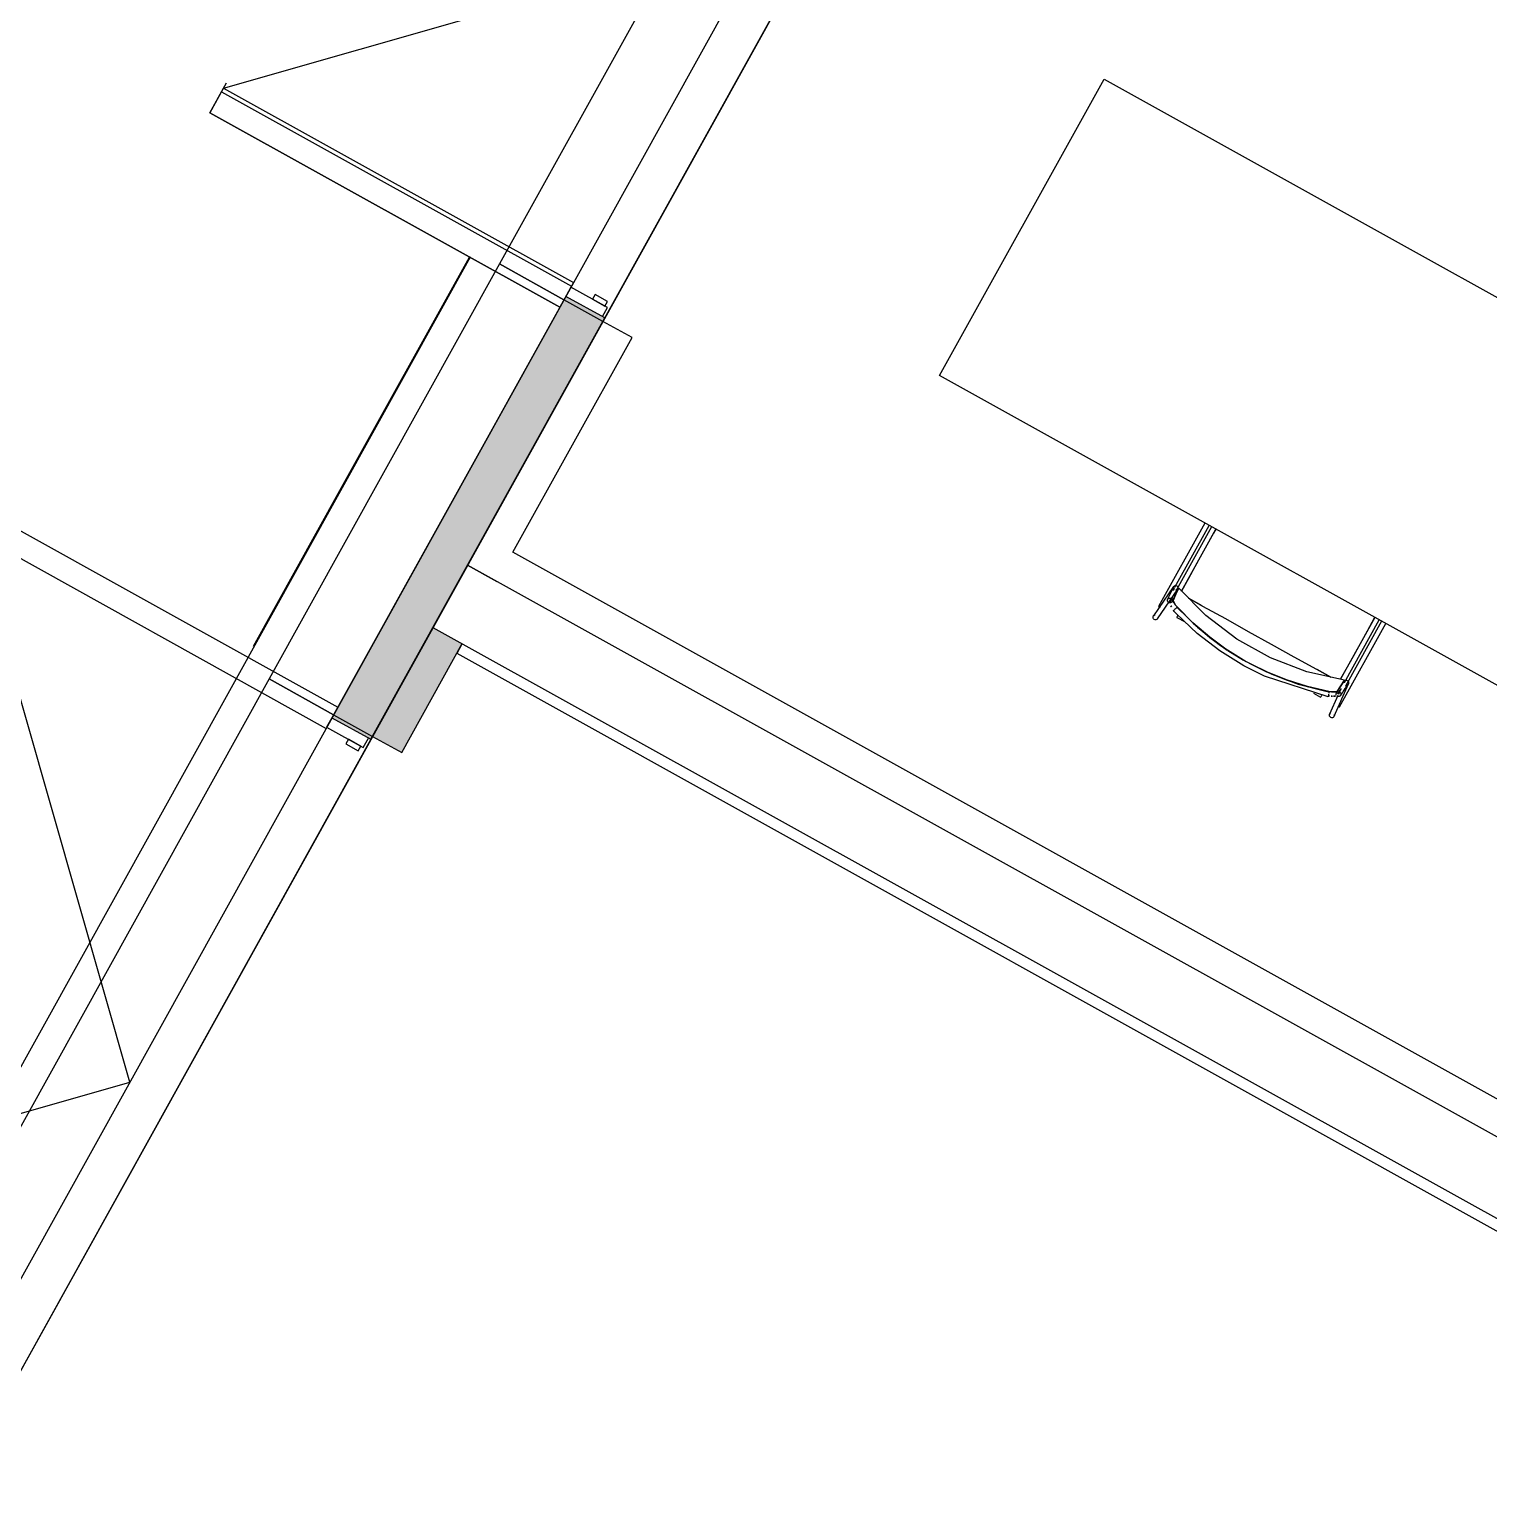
# Model space of a CAD drawing. Header units: metres. Extents: x 2.3 to 42.8, y 0.9 to 31.9.
# Drawn here: x 25.289 to 26.581, y 26.009 to 27.306 of the extents above; entities that cross this region are included whole.
import ezdxf

# ---------------------------------------------------------------- set-up
doc = ezdxf.new("R2010")
doc.units = ezdxf.units.M
for name, color, linetype in [('ARREDI', 9, 'Continuous'), ('PARETI_STRUTTURE', 7, 'Continuous'), ('PILASTRI_SETTI', 8, 'Continuous'), ('PORTE_SCALE', 2, 'Continuous')]:
    doc.layers.add(name, color=color, linetype=linetype)

msp = doc.modelspace()

# ---------------------------------------------------------------- linework, layer by layer
at = {"layer": 'ARREDI'}
for points in [[(26.095, 26.9996), (26.2406, 27.2619)], [(26.2406, 27.2619), (26.8705, 26.9121)], [(25.5644, 26.8979), (25.6791, 27.1044)], [(25.6795, 27.1043), (25.5648, 26.8977)], [(26.7249, 26.6498), (26.095, 26.9996)], [(25.5648, 26.8977), (21.4984, 19.5741)], [(25.488, 26.7602), (25.5644, 26.8979)], [(26.3395, 26.8638), (26.3376, 26.8603), (26.3302, 26.8469), (26.3228, 26.8335), (26.3153, 26.8202), (26.3091, 26.809)], [(26.2978, 26.7988), (26.2972, 26.7993), (26.2969, 26.7999), (26.2967, 26.8006), (26.2967, 26.8007), (26.2969, 26.8014), (26.2969, 26.8015), (26.2973, 26.802), (26.2978, 26.8024), (26.2986, 26.8027)], [(26.2986, 26.8027), (26.2993, 26.8027), (26.3, 26.8024), (26.3006, 26.8019), (26.3009, 26.8013), (26.3011, 26.8005), (26.3009, 26.7998), (26.3009, 26.7997), (26.3006, 26.7992), (26.3, 26.7987), (26.2993, 26.7985)], [(26.2988, 26.7983), (26.3012, 26.8037), (26.3018, 26.805)], [(26.3029, 26.8099), (26.3023, 26.8104), (26.3019, 26.811), (26.3018, 26.8118), (26.302, 26.8125), (26.3022, 26.8129), (26.3022, 26.8129), (26.3024, 26.8131), (26.3029, 26.8136), (26.3036, 26.8138)], [(26.4396, 26.7202), (26.442, 26.7199), (26.4443, 26.7197), (26.446, 26.7199), (26.4468, 26.7202), (26.4501, 26.7252), (26.4534, 26.7301), (26.42, 26.7376), (26.388, 26.7498), (26.358, 26.7665), (26.3307, 26.7872), (26.3067, 26.8115), (26.3042, 26.8061), (26.3018, 26.8007)], [(26.3036, 26.8138), (26.3044, 26.8138), (26.3051, 26.8135), (26.3057, 26.813), (26.306, 26.8124), (26.3061, 26.8116)], [(26.3043, 26.8096), (26.3066, 26.8115)], [(26.3066, 26.8115), (26.3043, 26.8096)], [(26.3276, 26.7959), (26.3154, 26.8027)], [(26.3154, 26.8027), (26.3279, 26.7957), (26.348, 26.7846), (26.3682, 26.7733), (26.3884, 26.7621), (26.4086, 26.7509), (26.4287, 26.7398), (26.4412, 26.7328)], [(26.2889, 26.7954), (26.2889, 26.7954), (26.2889, 26.7954), (26.2892, 26.7952), (26.2896, 26.795)], [(26.2896, 26.795), (26.2902, 26.7946)], [(26.3004, 26.7949), (26.2998, 26.7958)], [(26.2998, 26.7958), (26.3004, 26.7949)], [(26.3056, 26.7946), (26.3039, 26.7966), (26.3026, 26.7984), (26.3019, 26.7999), (26.3018, 26.8008)], [(26.3018, 26.8007), (26.3019, 26.7999), (26.3027, 26.7984), (26.304, 26.7965), (26.3056, 26.7946)], [(26.3021, 26.7918), (26.302, 26.7916), (26.3019, 26.7916), (26.302, 26.7916), (26.3022, 26.7918), (26.3026, 26.7922), (26.3031, 26.7926), (26.3036, 26.7931), (26.3042, 26.7936)], [(26.3042, 26.7936), (26.3046, 26.794), (26.305, 26.7943), (26.3052, 26.7945)], [(26.3496, 26.7568), (26.3341, 26.7681), (26.3193, 26.7808), (26.3056, 26.7946)], [(26.3057, 26.7945), (26.3194, 26.7807), (26.3341, 26.768), (26.3497, 26.7568)], [(26.2865, 26.7836), (26.2858, 26.7836), (26.2851, 26.7839), (26.2845, 26.7844), (26.2841, 26.7851), (26.284, 26.7858), (26.2841, 26.7865), (26.2844, 26.787), (26.2844, 26.787), (26.2845, 26.7872), (26.2851, 26.7876), (26.2858, 26.7879)], [(26.2883, 26.7857), (26.2882, 26.785), (26.288, 26.7845), (26.288, 26.7845), (26.2878, 26.7843), (26.2872, 26.7839), (26.2865, 26.7836)], [(26.3061, 26.7876), (26.3057, 26.7869), (26.3054, 26.7864), (26.3051, 26.7859), (26.305, 26.7857)], [(26.4503, 26.7315), (26.455, 26.74), (26.4613, 26.7513), (26.4675, 26.7625), (26.4738, 26.7739), (26.4801, 26.7852)], [(26.3641, 26.7479), (26.3501, 26.7564)], [(26.3502, 26.7564), (26.3641, 26.7479)], [(26.369, 26.7452), (26.3839, 26.7377), (26.4019, 26.7304), (26.4205, 26.7245), (26.4394, 26.7202)], [(26.4396, 26.7202), (26.4206, 26.7245), (26.402, 26.7304), (26.3839, 26.7377), (26.369, 26.7452)], [(26.4413, 26.7328), (26.4291, 26.7396)], [(26.4534, 26.7301), (26.4531, 26.7278)], [(26.4532, 26.7292), (26.4537, 26.7297), (26.4544, 26.73), (26.4552, 26.73), (26.4559, 26.7298), (26.4565, 26.7294), (26.4569, 26.7287)], [(26.4569, 26.7287), (26.4571, 26.728), (26.457, 26.7273), (26.4569, 26.727), (26.4569, 26.727), (26.4567, 26.7266), (26.4561, 26.7261), (26.4554, 26.7258), (26.4547, 26.7258)], [(26.4323, 26.715), (26.4325, 26.7153), (26.4327, 26.7157), (26.433, 26.7163), (26.4334, 26.7169)], [(26.439, 26.7159), (26.439, 26.7156), (26.439, 26.7155), (26.439, 26.7156)], [(26.4393, 26.7178), (26.4392, 26.717), (26.4391, 26.7164)], [(26.4402, 26.7162), (26.4391, 26.7164)], [(26.4391, 26.7164), (26.4402, 26.7162)], [(26.4397, 26.7198), (26.4397, 26.7196), (26.4396, 26.7191), (26.4395, 26.7185)], [(26.4468, 26.7202), (26.446, 26.7199), (26.4444, 26.7197), (26.4421, 26.7198), (26.4396, 26.7202)], [(26.4426, 26.716), (26.4415, 26.716)], [(26.4416, 26.716), (26.4428, 26.716)], [(26.4454, 26.7161), (26.4438, 26.7159)], [(26.4438, 26.7159), (26.4455, 26.716)], [(26.4462, 26.7169), (26.4461, 26.7176), (26.4461, 26.7184), (26.4464, 26.7189), (26.4465, 26.719), (26.447, 26.7195), (26.4477, 26.7198), (26.4484, 26.7198), (26.4491, 26.7196), (26.4497, 26.7191), (26.4502, 26.7185)], [(26.4501, 26.7185), (26.4503, 26.7178), (26.4502, 26.717), (26.45, 26.7165), (26.4499, 26.7164), (26.4494, 26.7159), (26.4494, 26.7159), (26.4487, 26.7156), (26.448, 26.7156), (26.4472, 26.7158), (26.4466, 26.7163)], [(26.4505, 26.7227), (26.4496, 26.7213), (26.4471, 26.7178)], [(26.4403, 26.6982), (26.4402, 26.6989), (26.4403, 26.6997), (26.4403, 26.6999), (26.4403, 26.6999), (26.4406, 26.7003), (26.4411, 26.7008)], [(26.4443, 26.6999), (26.4445, 26.6992), (26.4444, 26.6984), (26.4443, 26.6982), (26.4443, 26.6982), (26.4441, 26.6978), (26.4435, 26.6972), (26.4428, 26.6969), (26.4421, 26.6969), (26.4413, 26.6971), (26.4408, 26.6976), (26.4403, 26.6982)], [(26.4477, 26.7072), (26.4483, 26.7069)], [(26.4483, 26.7069), (26.4488, 26.7066), (26.449, 26.7065)], [(26.4491, 26.7064), (26.4491, 26.7064)]]:
    msp.add_lwpolyline(points, dxfattribs=at)
for points in [[(25.6791, 27.1044), (25.5644, 26.8979), (25.5648, 26.8977), (25.6795, 27.1043)], [(25.5917, 26.6778), (25.7987, 27.0506), (25.7643, 27.0697), (25.5573, 26.6969)], [(25.5644, 26.8979), (25.488, 26.7602), (25.4883, 26.76), (25.5648, 26.8977)], [(25.6773, 26.8319), (25.6467, 26.7768), (26.6491, 26.2202), (26.6797, 26.2753)]]:
    msp.add_lwpolyline(points, close=True, dxfattribs=at)
at = {"layer": 'PARETI_STRUTTURE'}
for points in [[(25.2343, 26.0341), (27.4419, 30.01)], [(27.0359, 29.4946), (26.8009, 29.0712), (26.5715, 28.6581), (26.0663, 27.7483), (25.7055, 27.0984), (25.5016, 26.7313), (25.1408, 26.0813), (24.2731, 24.5187), (24.0437, 24.1056), (23.759, 23.5927), (23.3981, 22.9428), (22.7559, 21.7862), (22.395, 21.1362), (22.185, 20.7579), (21.9556, 20.3449), (21.4373, 19.4113), (21.0764, 18.7614), (20.5364, 17.7889), (20.1756, 17.139), (19.7671, 16.4034), (19.5378, 15.9903), (18.2075, 13.5945)], [(26.7902, 28.9173), (19.6512, 16.0599)], [(25.797, 27.0475), (26.1579, 27.6974), (26.1837, 27.6831), (26.6889, 28.5929), (26.6631, 28.6073)], [(25.4637, 27.2583), (25.4492, 27.2321), (25.759, 27.0601), (25.4492, 27.2321), (25.4612, 27.2538), (25.943, 27.3916), (25.8052, 27.8734), (25.8173, 27.8951), (26.1271, 27.7231)], [(25.4595, 27.2507), (25.7693, 27.0787)], [(25.4612, 27.2538), (25.771, 27.0818)], [(25.7626, 27.0666), (25.7055, 27.0984), (25.7626, 27.0666), (25.7055, 27.0984), (25.5016, 26.7312), (25.5588, 26.6995)], [(25.771, 27.0818), (25.759, 27.0601)], [(25.7687, 27.0777), (25.7643, 27.0697)], [(25.7967, 27.0518), (25.8011, 27.0597), (25.7687, 27.0777)], [(25.797, 27.0475), (25.7626, 27.0666)], [(25.7174, 26.8434), (25.8229, 27.0332), (25.797, 27.0475)], [(24.899, 26.2412), (24.8845, 26.2151), (25.1943, 26.0431), (24.8845, 26.2151), (24.8965, 26.2368), (25.3783, 26.3746), (25.2405, 26.8564), (25.2526, 26.8781), (25.5624, 26.7061)], [(26.3298, 26.8691), (26.2889, 26.7954)], [(26.3032, 26.8123), (26.3336, 26.867)], [(25.2423, 26.8595), (25.5521, 26.6875)], [(26.3358, 26.8658), (26.3047, 26.8099)], [(26.3092, 26.809), (26.3396, 26.8637)], [(26.694, 26.3011), (25.7174, 26.8433)], [(25.7031, 26.8175), (25.6773, 26.8319)], [(25.6773, 26.8319), (25.7031, 26.8175)], [(26.3022, 26.8129), (26.2844, 26.787)], [(26.288, 26.7845), (26.3058, 26.8105)], [(26.2969, 26.8015), (26.302, 26.8121)], [(26.3012, 26.8037), (26.3003, 26.802)], [(26.3059, 26.8103), (26.3058, 26.8102), (26.3058, 26.81), (26.3057, 26.8099), (26.3057, 26.8098), (26.3056, 26.8097), (26.3055, 26.8096), (26.3055, 26.8094), (26.3054, 26.8093), (26.3054, 26.8092), (26.3053, 26.8091), (26.3053, 26.809), (26.3052, 26.8089), (26.3051, 26.8087), (26.3051, 26.8086), (26.305, 26.8085), (26.305, 26.8084), (26.3049, 26.8083), (26.3049, 26.8081), (26.3048, 26.808), (26.3048, 26.8079), (26.3047, 26.8078), (26.3046, 26.8077), (26.3046, 26.8075), (26.3045, 26.8074), (26.3045, 26.8073), (26.3044, 26.8072), (26.3044, 26.8071), (26.3043, 26.807), (26.3043, 26.8068), (26.3042, 26.8067), (26.3041, 26.8066), (26.3041, 26.8065), (26.304, 26.8064), (26.304, 26.8062), (26.3039, 26.8061), (26.3039, 26.806), (26.3038, 26.8059), (26.3037, 26.8058), (26.3037, 26.8056), (26.3036, 26.8055), (26.3036, 26.8054), (26.3035, 26.8053), (26.3035, 26.8052), (26.3034, 26.805), (26.3034, 26.8049), (26.3033, 26.8048), (26.3032, 26.8047), (26.3032, 26.8046), (26.3031, 26.8045), (26.3031, 26.8043), (26.303, 26.8042), (26.303, 26.8041), (26.3029, 26.804), (26.3029, 26.8039), (26.3028, 26.8038), (26.3027, 26.8036), (26.3027, 26.8035), (26.3026, 26.8034), (26.3026, 26.8033), (26.3025, 26.8032), (26.3025, 26.803), (26.3024, 26.8029), (26.3023, 26.8028), (26.3023, 26.8027), (26.3022, 26.8026), (26.3022, 26.8025), (26.3021, 26.8023), (26.3021, 26.8022), (26.302, 26.8021), (26.302, 26.802), (26.3019, 26.8019), (26.3018, 26.8017), (26.3018, 26.8016), (26.3017, 26.8015), (26.3017, 26.8014), (26.3016, 26.8013), (26.3016, 26.8011), (26.3015, 26.801), (26.3015, 26.8009), (26.3014, 26.8008), (26.3013, 26.8007), (26.3013, 26.8005), (26.3012, 26.8004), (26.3012, 26.8003), (26.3011, 26.8002), (26.301, 26.8001), (26.301, 26.8), (26.3009, 26.7998), (26.3009, 26.7997), (26.3009, 26.7997)], [(26.3017, 26.8095), (26.3031, 26.8121)], [(26.3644, 26.7427), (26.343, 26.7561), (26.3229, 26.7715), (26.3046, 26.7889), (26.302, 26.7916)], [(26.3052, 26.7945), (26.3232, 26.777), (26.3429, 26.7615), (26.364, 26.748), (26.3665, 26.7465)], [(26.305, 26.7857), (26.3117, 26.782)], [(26.4491, 26.7064), (26.49, 26.7802)], [(26.4803, 26.7856), (26.4503, 26.7315)], [(26.4533, 26.7281), (26.4841, 26.7835)], [(26.4862, 26.7823), (26.4543, 26.7248)], [(25.2343, 26.0341), (25.5932, 26.6804), (25.619, 26.6661), (25.6725, 26.7625)], [(25.6725, 26.7625), (25.6677, 26.7538)], [(25.6677, 26.7539), (26.6512, 26.2078), (26.656, 26.2164)], [(26.439, 26.7155), (26.3825, 26.7336), (26.3644, 26.7428)], [(26.3665, 26.7465), (26.389, 26.7355), (26.4125, 26.7267), (26.4368, 26.7204), (26.4397, 26.7198)], [(26.4443, 26.6982), (26.4569, 26.727)], [(26.4464, 26.7189), (26.4527, 26.7287)], [(26.4529, 26.7288), (26.4525, 26.7278)], [(26.4261, 26.7185), (26.4323, 26.715)], [(26.4476, 26.7166), (26.4403, 26.6999)], [(26.45, 26.722), (26.448, 26.7175)], [(26.4486, 26.7197), (26.4496, 26.7213)], [(25.5588, 26.6995), (25.5932, 26.6804)], [(25.5573, 26.6969), (25.5526, 26.6885), (25.585, 26.6705), (25.5897, 26.6789)]]:
    msp.add_lwpolyline(points, dxfattribs=at)
for points in [[(25.5917, 26.6778), (25.7987, 27.0506), (25.7643, 27.0697), (25.5573, 26.6969)], [(25.7878, 27.0671), (25.7988, 27.0609), (25.8011, 27.0651), (25.7901, 27.0712)], [(25.6773, 26.8319), (25.6467, 26.7768), (26.6491, 26.2202), (26.6797, 26.2753)], [(25.5588, 26.6995), (25.5016, 26.7312)], [(25.5718, 26.6779), (25.5695, 26.6738), (25.5805, 26.6676), (25.5828, 26.6718)]]:
    msp.add_lwpolyline(points, close=True, dxfattribs=at)
at = {"layer": 'PILASTRI_SETTI'}
for points in [[(25.5917, 26.6778), (25.7987, 27.0506), (25.5573, 26.6969), (25.7643, 27.0697)], [(25.619, 26.6661), (25.6725, 26.7625), (25.5932, 26.6804), (25.6467, 26.7768)]]:
    msp.add_solid(points, dxfattribs=at)
at = {"layer": 'PORTE_SCALE'}
msp.add_arc((17.5964, 32.4186), 10.5309, 327.21652, 327.28049, dxfattribs=at)

doc.saveas('drawing.dxf')
